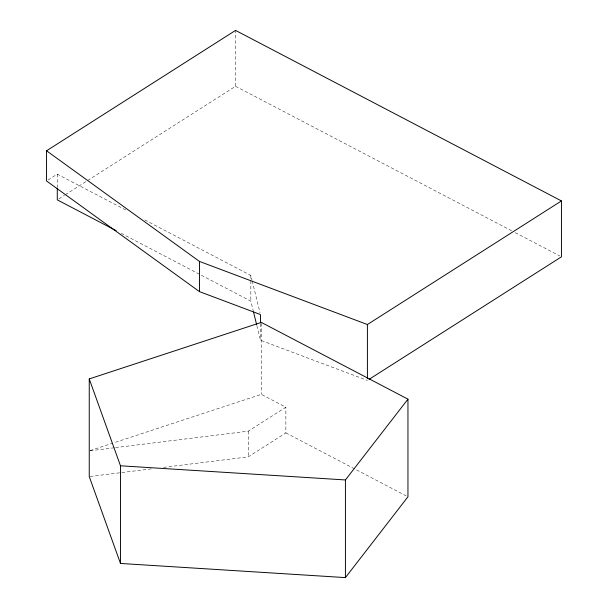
<?xml version="1.0" encoding="UTF-8"?>
<svg xmlns="http://www.w3.org/2000/svg" width="608" height="608" viewBox="0 0 608 608"><rect width="100%" height="100%" fill="white"/><g stroke="black" fill="none" stroke-linecap="round" stroke-linejoin="round"><path stroke-width="0.46" stroke-dasharray="3.04 2.28" d="M48.093 180.006L57.281 174.154L126.289 210.262M58.885 198.831L64.478 195.267M65.276 194.758L86.86 181.009M87.658 180.5L235.554 86.29L235.554 30.4M115.588 447.617L248.239 431.178L285.866 407.208L261.303 394.356L113.567 442.89M163.567 467.37L248.239 456.874L285.866 432.904L285.866 407.208M90.151 450.581L112.67 443.186M90.189 450.764L114.646 447.731M90.189 476.459L151.339 468.882M256.88 325.69L260.46 340.237L367.407 380.418M235.554 86.29L511.883 230.896M515.242 232.651L559.755 255.945M144.803 219.952L250.838 275.439L251.955 279.984M121.243 233.32L250.838 301.135L253.3 311.136M285.866 432.904L406.281 495.923M252.183 280.896L260.011 312.725M261.303 323.35L261.303 394.356M260.46 323.722L260.46 340.237M250.838 275.439L250.838 301.135M248.239 431.178L248.239 456.874M57.281 174.154L57.281 186.998"/><path stroke-width="0.91" d="M345.42 577.6L345.42 479.948L407.953 399.144L261.303 322.4L89.247 378.928L89.247 476.581L120.475 563.449L345.42 577.6L407.953 496.797L407.953 399.144M260.46 322.802L260.46 314.541L199.454 291.627L46.558 180.986L46.558 150.784L235.554 30.4L561.442 200.929L561.442 256.827L369.003 379.4M46.558 150.784L199.454 261.425L367.407 324.528L561.442 200.929M89.247 378.928L120.475 465.789L345.42 479.948M116.189 230.675L57.281 199.85L57.281 187.918M253.521 312.048L256.66 324.778M367.407 324.528L367.407 378.526M199.454 261.425L199.454 291.627M120.475 465.789L120.475 563.449"/></g></svg>
